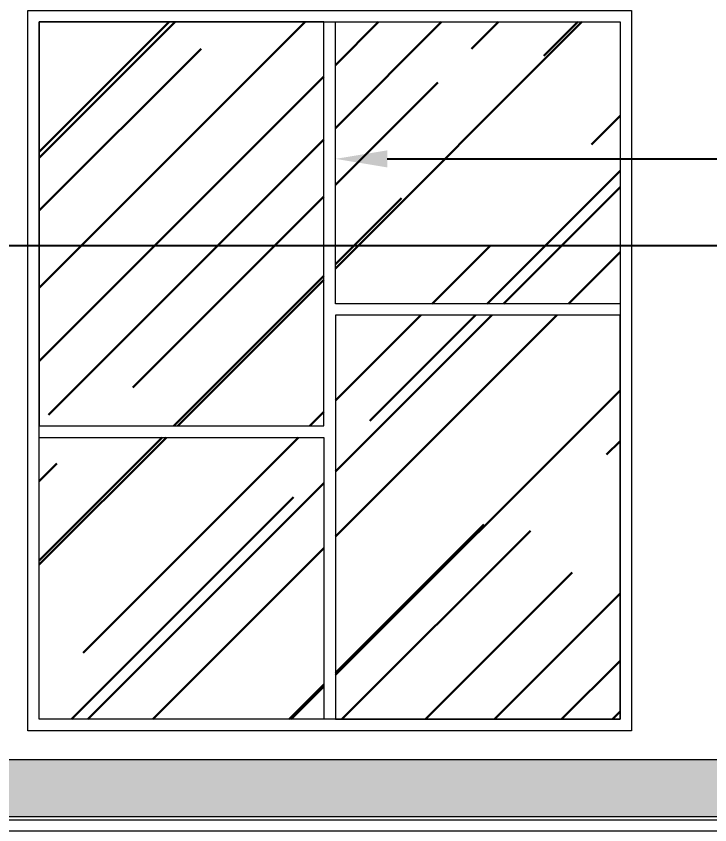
# Model space of a CAD drawing. Header units: inches. Extents: x 249 to 1192, y -18 to 440.
# Drawn here: x 721.066 to 723.479, y 263.557 to 266.37 of the extents above; entities that cross this region are included whole.
import ezdxf
from ezdxf import colors
from ezdxf.entities.mleader import LeaderData, LeaderLine
from ezdxf.math import Vec2, Vec3

# ---------------------------------------------------------------- set-up
doc = ezdxf.new("R2010")
doc.units = ezdxf.units.IN
doc.header["$MEASUREMENT"] = 0
for name, color, linetype, lineweight in [('ARSIR 1', 33, 'Continuous', 0), ('KACA', 141, 'Continuous', 30), ('KUSEN', 16, 'Continuous', 15), ('LANTAI', 135, 'Continuous', 9), ('TEXT (KETERANGAN)', 7, 'Continuous', 25)]:
    doc.layers.add(name, color=color, linetype=linetype, lineweight=lineweight)
doc.styles.get("Standard").update_dxf_attribs({"font": 'arial.ttf'})

# ---------------------------------------------------------------- blocks, each defined once
blk = doc.blocks.new('POTONGAN AA')
at = {"layer": 'ARSIR 1'}
h = blk.add_hatch(dxfattribs=at)
h.set_pattern_fill('CROSS', color=256, scale=0.1, style=0)
h.set_pattern_definition([(0, (688.437727, 128.103324), (0.025, 0.025), [0.0125, -0.0375]), (90, (688.443977, 128.097074), (-0.025, 0.025), [0.0125, -0.0375])])
h.paths.add_polyline_path([(695.1377, 128.1033), (695.1377, 128.3033), (692.1384, 128.3033), (692.1384, 128.1033)])
h.paths.add_polyline_path([(699.1374, 128.1033), (699.1374, 128.3033), (696.1382, 128.3033), (696.1382, 128.1033)])
h.paths.add_polyline_path([(703.1377, 128.1033), (703.1377, 128.3033), (700.1379, 128.3033), (700.1379, 128.1033)])
h.paths.add_polyline_path([(707.1379, 128.1033), (707.1379, 128.3033), (704.1382, 128.3033), (704.1382, 128.1033)])
h.paths.add_polyline_path([(711.1377, 128.1033), (711.1377, 128.3033), (708.1384, 128.3033), (708.1384, 128.1033)])
h.paths.add_polyline_path([(715.1379, 128.1033), (715.1379, 128.3033), (712.1382, 128.3033), (712.1382, 128.1033)])
h.paths.add_polyline_path([(719.2877, 128.1033), (719.2877, 128.3033), (716.1384, 128.3033), (716.1384, 128.1033)])
h.paths.add_polyline_path([(719.2877, 128.3033), (719.2877, 128.1033), (719.8377, 128.1033), (719.8377, 128.3033)])
at = {"layer": 'KACA'}
h = blk.add_hatch(dxfattribs=at)
h.set_pattern_fill('AR-RROOF', color=256, scale=0.5, angle=45, style=0)
h.set_pattern_definition([(45, (704.6282, 128.4433), (0.424264, 1.13137), [7.5, -1, 2.5, -0.5]), (45, (704.92163, 129.0903), (-0.82378, 0.116673), [1.5, -0.165, 3, -0.375]), (45, (704.50444, 128.92062), (1.601597, 2.0753584), [4, -0.7, 2, -0.5])])
h.paths.add_polyline_path([(717.6578, 129.8883), (718.6477, 129.8883), (718.6477, 130.8683), (717.6578, 130.8683)])
h.paths.add_polyline_path([(716.6279, 130.8683), (716.6279, 129.4633), (717.6178, 129.4633), (717.6178, 130.8683)])
h.paths.add_polyline_path([(717.6178, 129.4233), (716.6279, 129.4233), (716.6279, 128.4433), (717.6178, 128.4433)])
h.paths.add_polyline_path([(717.6578, 129.8483), (717.6578, 128.4433), (718.6477, 128.4433), (718.6477, 129.8483)])
at = {"layer": 'KUSEN'}
for points in [[(718.6877, 128.4033), (716.5879, 128.4033), (716.5879, 130.9083), (718.6877, 130.9083)], [(718.6477, 128.4433), (716.6279, 128.4433), (716.6279, 130.8683), (718.6477, 130.8683)], [(717.6178, 130.8683), (716.6279, 130.8683), (716.6279, 129.4633), (717.6178, 129.4633)], [(718.6477, 129.8883), (717.6578, 129.8883), (717.6578, 130.8683), (718.6477, 130.8683)], [(717.6578, 128.4433), (718.6477, 128.4433), (718.6477, 129.8483), (717.6578, 129.8483)], [(716.6279, 129.4233), (717.6178, 129.4233), (717.6178, 128.4433), (716.6279, 128.4433)]]:
    blk.add_lwpolyline(points, close=True, dxfattribs=at)
at = {"layer": 'LANTAI'}
for points in [[(716.1384, 128.3033), (719.8377, 128.3033)], [(688.8277, 128.0933), (719.8377, 128.0933), (719.8377, 128.1033), (688.8277, 128.1033)], [(688.8277, 128.0933), (719.8377, 128.0933), (719.8377, 128.0533), (688.8277, 128.0533)]]:
    blk.add_lwpolyline(points, dxfattribs=at)

msp = doc.modelspace()

# ---------------------------------------------------------------- block references
at = {"layer": 'KUSEN'}
msp.add_blockref('POTONGAN AA', (4.5189, 135.4814), dxfattribs=at)

# ---------------------------------------------------------------- leaders
at = {"layer": 'TEXT (KETERANGAN)'}
ml = msp.add_multileader_mtext('Standard', dxfattribs=at)
ml.set_content('PLAFOND GYPSUM FIN. CAT', color=256)
ml.set_leader_properties()
ml.build(insert=Vec2(0, 0))
ml.multileader.update_dxf_attribs({"dogleg_length": 0.36, "arrow_head_size": 0.18})
ctx = ml.context
ctx.base_point, ctx.char_height, ctx.arrow_head_size, ctx.landing_gap_size, ctx.plane_origin = Vec3(730.0804, 267.3352), 0.18, 0.18, 0.09, Vec3(728.2857, 266.0689)
notes = []
notes.append((ctx, [(0, (1, 1, 0), (726.8926, 267.3352), (1, 0), 3.1878, [(0, [(722.5421, 268.0297)], 0, [])])]))
ctx.mtext.insert, ctx.mtext.flow_direction = Vec3(730.1704, 267.4267), 5
ml = msp.add_multileader_mtext('Standard', dxfattribs=at)
ml.set_content('FRAME STAINLESS STEEL', color=256)
ml.set_leader_properties()
ml.build(insert=Vec2(0, 0))
ml.multileader.update_dxf_attribs({"dogleg_length": 0.36, "arrow_head_size": 0.18})
ctx = ml.context
ctx.base_point, ctx.char_height, ctx.arrow_head_size, ctx.landing_gap_size, ctx.plane_origin = Vec3(730.0804, 266.9801), 0.18, 0.18, 0.09, Vec3(728.2857, 265.7138)
notes.append((ctx, [(0, (1, 1, 0), (726.8926, 266.9801), (1, 0), 3.1878, [(0, [(723.1569, 267.4597)], 0, [])])]))
ctx.mtext.insert, ctx.mtext.flow_direction = Vec3(730.1704, 267.0716), 5
ml = msp.add_multileader_mtext('Standard', dxfattribs=at)
ml.set_content('KUSEN ALUMUNIUM FIN. POWDER COATING', color=256)
ml.set_leader_properties()
ml.build(insert=Vec2(0, 0))
ml.multileader.update_dxf_attribs({"dogleg_length": 0.36, "arrow_head_size": 0.18})
ctx = ml.context
ctx.base_point, ctx.char_height, ctx.arrow_head_size, ctx.landing_gap_size, ctx.plane_origin = Vec3(730.0804, 265.8734), 0.18, 0.18, 0.09, Vec3(728.2857, 264.6072)
notes.append((ctx, [(0, (1, 1, 0), (726.8926, 265.8734), (1, 0), 3.1878, [(0, [(722.1767, 265.8734)], 0, [])])]))
ctx.mtext.insert, ctx.mtext.flow_direction = Vec3(730.1704, 265.965), 5
ml = msp.add_multileader_mtext('Standard', dxfattribs=at)
ml.set_content('ACRYLIC FIN CUTTING STICKER MOTIF GORGA 1x2 m', color=256)
ml.set_leader_properties()
ml.build(insert=Vec2(0, 0))
ml.multileader.update_dxf_attribs({"dogleg_length": 0.36, "arrow_head_size": 0.18})
ctx = ml.context
ctx.base_point, ctx.char_height, ctx.arrow_head_size, ctx.landing_gap_size, ctx.plane_origin = Vec3(730.0804, 265.5718), 0.18, 0.18, 0.09, Vec3(728.2857, 264.3055)
notes.append((ctx, [(0, (1, 1, 0), (726.8926, 265.5718), (1, 0), 3.1878, [(0, [(720.6568, 265.5718)], 0, [])])]))
ctx.mtext.insert, ctx.mtext.flow_direction = Vec3(730.1704, 265.6633), 5
for ctx, leaders in notes:
    for number, flags, end, landing, length, lines in leaders:
        leader = LeaderData()
        leader.index, (leader.has_last_leader_line, leader.has_dogleg_vector, leader.attachment_direction) = number, flags
        leader.last_leader_point, leader.dogleg_vector, leader.dogleg_length = Vec3(end), Vec3(landing), length
        for number, points, colour, breaks in lines:
            line = LeaderLine()
            line.index, line.vertices, line.color, line.breaks = number, Vec3.list(points), colors.encode_raw_color(colour), breaks
            leader.lines.append(line)
        ctx.leaders.append(leader)

doc.saveas('drawing.dxf')
